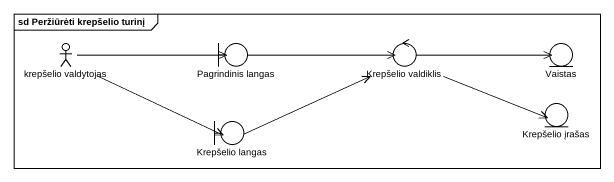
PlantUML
@startuml
mainframe sd Peržiūrėti krepšelio turinį
actor "krepšelio valdytojas" as krepšelio_valdytojas
boundary "Pagrindinis langas" as Pagrindinis_langas
control "Krepšelio valdiklis" as Krepšelio_valdiklis
entity Vaistas
boundary "Krepšelio langas" as Krepšelio_langas
entity "Krepšelio įrašas" as Krepšelio_įrašas
krepšelio_valdytojas -right-> Pagrindinis_langas
krepšelio_valdytojas -right-> Krepšelio_langas
Pagrindinis_langas -right-> Krepšelio_valdiklis
Krepšelio_valdiklis -right-> Vaistas
Krepšelio_valdiklis -right-> Krepšelio_įrašas
Krepšelio_langas -right-> Krepšelio_valdiklis
@enduml
